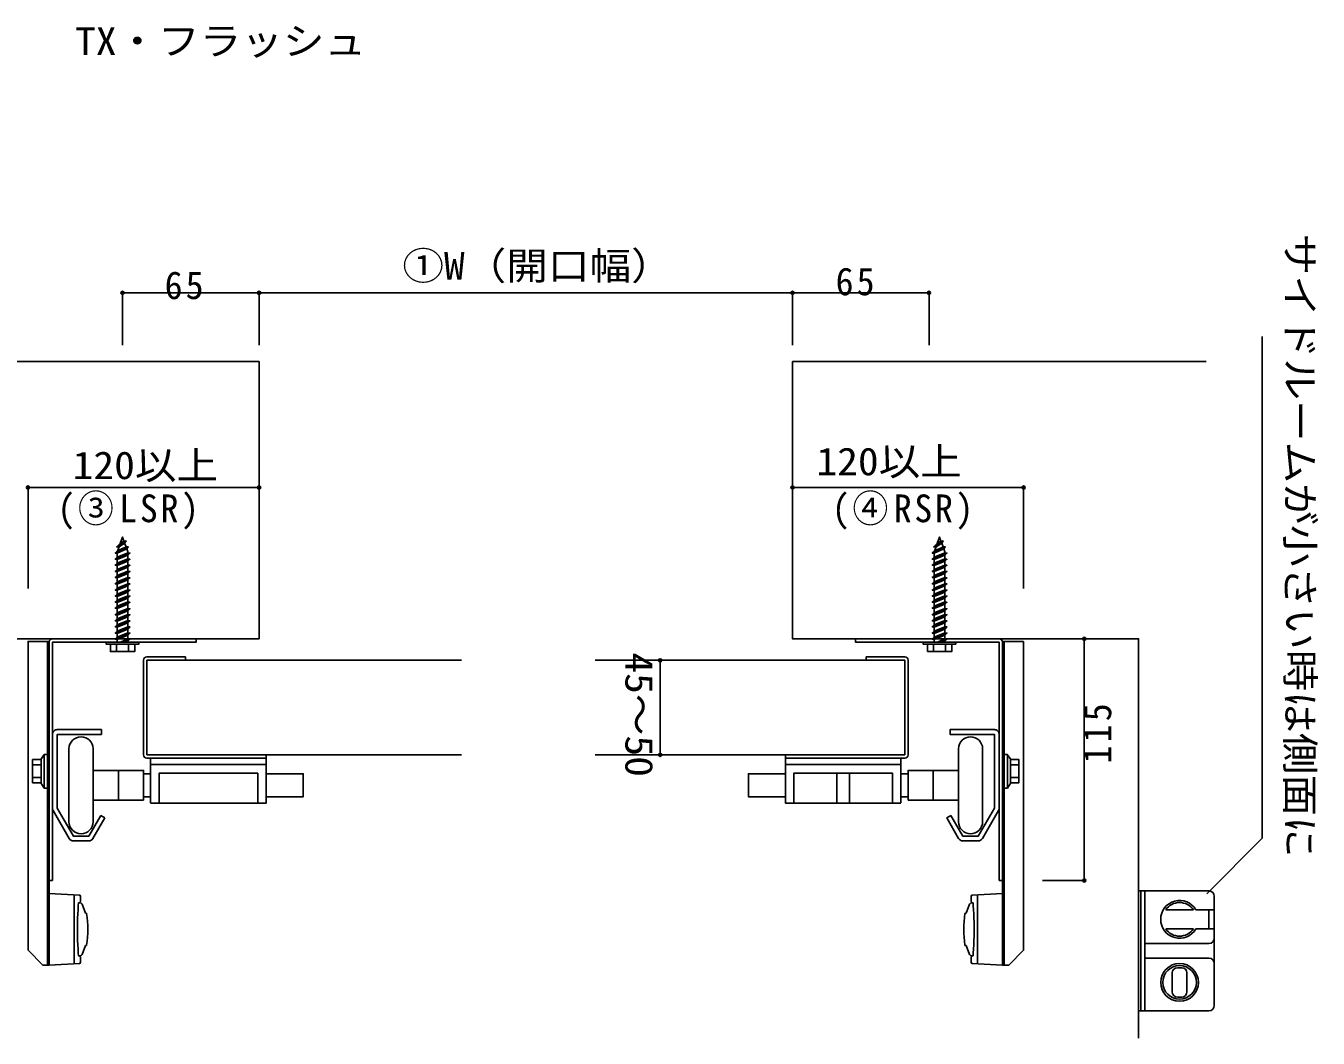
# Model space of a CAD drawing. Units: millimetres on the paper, enlarged 10 times, with parts at other scales. Extents: x -11000 to 565, y -4772 to 3349.
# Drawn here: x -1486 to 565, y -2723 to -1117 of the extents above; entities that cross this region are included whole.
import ezdxf
from ezdxf.enums import TextEntityAlignment as Align

# ---------------------------------------------------------------- set-up
doc = ezdxf.new("R2010")
doc.units = ezdxf.units.MM
doc.header["$LTSCALE"] = 10
doc.header["$PDMODE"] = 32
doc.header["$PDSIZE"] = 5
doc.layers.add('2-0', color=7, linetype='Continuous')
doc.styles.add('ＭＳ ゴシック', font='')
doc.styles.get('ＭＳ ゴシック').set_extended_font_data('MS Gothic')

msp = doc.modelspace()

# ---------------------------------------------------------------- linework, layer by layer
at = {"layer": '2-0'}
for p, q in [((-269.16, -1623.23), (-269.16, -1540.26)), ((-1115.47, -1649.17), (-1788.02, -1649.17)), ((-1115.47, -1649.17), (-1115.47, -2089.17)), ((387.07, -1649.17), (-269.16, -1649.17)), ((-1337.62, -1943.09), (-1341.31, -1943.5)), ((-1326.63, -1943.34), (-1328.78, -1937.32)), ((-41.27, -1943.09), (-44.96, -1943.5)), ((-30.29, -1943.34), (-32.44, -1937.32)), ((-1339.91, -1949.51), (-1343.84, -1953.17)), ((-1340.51, -1959.65), (-1343.84, -1962.84)), ((-1340.51, -1972.93), (-1323.84, -1966.02)), ((-43.57, -1949.51), (-47.49, -1953.17)), ((-44.16, -1959.65), (-47.49, -1962.84)), ((-44.16, -1972.93), (-27.49, -1966.02)), ((-1340.51, -1972.93), (-1343.84, -1972.5)), ((-1340.51, -1978.98), (-1343.84, -1982.17)), ((-1340.51, -1988.65), (-1343.84, -1991.84)), ((-1340.51, -1978.98), (-1340.51, -1972.93)), ((-1323.84, -1975.69), (-1323.84, -1981.75)), ((-44.16, -1972.93), (-47.49, -1972.5)), ((-44.16, -1978.98), (-47.49, -1982.17)), ((-44.16, -1988.65), (-47.49, -1991.84)), ((-44.16, -1978.98), (-44.16, -1972.93)), ((-27.49, -1975.69), (-27.49, -1981.75)), ((-1340.51, -1998.93), (-1340.51, -1992.26)), ((-1340.51, -2002.54), (-1340.51, -2008.6)), ((-1340.51, -2012.21), (-1323.84, -2005.3)), ((-44.16, -1998.93), (-44.16, -1992.26)), ((-44.16, -2002.54), (-44.16, -2008.6)), ((-44.16, -2012.21), (-27.49, -2005.3)), ((-1340.51, -2012.21), (-1343.84, -2011.78)), ((-1340.51, -2027.93), (-1343.84, -2031.12)), ((-1340.51, -2018.27), (-1340.51, -2012.21)), ((-1340.51, -2021.87), (-1340.51, -2027.93)), ((-1323.84, -2030.7), (-1323.84, -2024.64)), ((-44.16, -2012.21), (-47.49, -2011.78)), ((-44.16, -2027.93), (-47.49, -2031.12)), ((-44.16, -2018.27), (-44.16, -2012.21)), ((-44.16, -2021.87), (-44.16, -2027.93)), ((-27.49, -2030.7), (-27.49, -2024.64)), ((-1343.84, -2040.78), (-1320.51, -2031.12)), ((-1340.51, -2041.21), (-1340.51, -2047.88)), ((-1340.51, -2051.49), (-1323.84, -2044.59)), ((-44.16, -2041.21), (-44.16, -2047.88)), ((-44.16, -2051.49), (-27.49, -2044.59)), ((-1340.51, -2051.49), (-1343.84, -2051.07)), ((-1340.51, -2070.82), (-1343.84, -2070.4)), ((-1340.51, -2057.55), (-1340.51, -2051.49)), ((-1340.51, -2061.16), (-1340.51, -2067.22)), ((-1340.51, -2070.82), (-1323.84, -2063.92)), ((-1340.51, -2076.88), (-1340.51, -2070.82)), ((-44.16, -2051.49), (-47.49, -2051.07)), ((-44.16, -2070.82), (-47.49, -2070.4)), ((-44.16, -2057.55), (-44.16, -2051.49)), ((-44.16, -2061.16), (-44.16, -2067.22)), ((-44.16, -2070.82), (-27.49, -2063.92)), ((-44.16, -2076.88), (-44.16, -2070.82)), ((-1115.47, -2089.17), (-1788.02, -2089.17)), ((-1340.51, -2086.55), (-1343.84, -2089.73)), ((-1340.51, -2080.49), (-1340.51, -2086.55)), ((-1331.19, -2094.5), (-1320.51, -2089.73)), ((-1323.84, -2089.4), (-1323.84, -2083.25)), ((-44.16, -2086.55), (-47.49, -2089.73)), ((-44.16, -2080.49), (-44.16, -2086.55)), ((-34.84, -2094.5), (-24.16, -2089.73)), ((-27.49, -2089.4), (-27.49, -2083.25)), ((-1451.47, -2606.69), (-1451.47, -2093.35)), ((-1341.78, -2097.84), (-1341.78, -2109.5)), ((-1323.84, -2093.05), (-1327.1, -2094.5)), ((-1322.53, -2097.84), (-1322.53, -2109.5)), ((-55.05, -2097.84), (-55.05, -2109.5)), ((-45.43, -2109.5), (-45.43, -2097.84)), ((-27.49, -2093.05), (-30.75, -2094.5)), ((-26.19, -2097.84), (-26.19, -2109.5)), ((-9.99, -2097.84), (-9.99, -2094.5)), ((66.84, -2093.35), (66.84, -2606.69)), ((-1298.89, -2123.17), (-1298.89, -2273.13)), ((-1232.22, -2117.84), (-1293.56, -2117.84)), ((-1293.56, -2123.17), (-794.54, -2123.17)), ((-1232.22, -2117.84), (-1232.22, -2123.17)), ((-91.07, -2123.17), (-582.33, -2123.17)), ((-479.06, -2123.17), (-479.06, -2273.13)), ((-152.41, -2117.84), (-91.07, -2117.84)), ((-152.41, -2123.17), (-152.41, -2117.84)), ((-85.74, -2123.17), (-85.74, -2273.13)), ((-1456.4, -2272.48), (-1451.47, -2272.48)), ((-1417.13, -2263.48), (-1417.13, -2379.48)), ((-1378.79, -2263.48), (-1378.79, -2379.48)), ((-5.83, -2263.48), (-5.83, -2379.48)), ((32.5, -2263.48), (32.5, -2379.48)), ((71.77, -2272.48), (66.84, -2272.48)), ((-1461.47, -2289.15), (-1474.8, -2289.15)), ((-1461.47, -2317.48), (-1461.47, -2280.81)), ((-1287.54, -2288.71), (-1287.54, -2278.47)), ((-97.09, -2288.71), (-97.09, -2278.47)), ((76.84, -2317.48), (76.84, -2280.81)), ((76.84, -2289.15), (90.17, -2289.15)), ((-1474.8, -2309.15), (-1461.47, -2309.15)), ((-1338.79, -2345.15), (-1338.79, -2297.82)), ((-1298.79, -2303.15), (-1287.56, -2303.15)), ((-198.75, -2349.71), (-198.75, -2302.38)), ((-178.75, -2302.38), (-178.75, -2349.71)), ((-85.83, -2303.15), (-97.07, -2303.15)), ((-45.83, -2345.15), (-45.83, -2297.82)), ((90.17, -2309.15), (76.84, -2309.15)), ((-1378.79, -2345.15), (-1298.79, -2345.15)), ((-1287.56, -2339.82), (-1298.79, -2339.82)), ((-97.07, -2339.82), (-85.83, -2339.82)), ((-5.83, -2345.15), (-85.83, -2345.15)), ((-1416.84, -2405.98), (-1442.43, -2361.65)), ((-1360.13, -2373.15), (-1379.08, -2405.98)), ((-1366.77, -2369.32), (-1360.13, -2373.15)), ((32.21, -2405.98), (57.81, -2361.65)), ((-1385.72, -2409.82), (-1410.2, -2409.82)), ((1.09, -2409.82), (25.57, -2409.82)), ((-1400.38, -2496.04), (-1448.8, -2493.35)), ((-1408.8, -2495.58), (-1408.8, -2604.47)), ((-1398.8, -2504.78), (-1398.8, -2497.71)), ((14.17, -2504.78), (14.17, -2497.71)), ((15.75, -2496.04), (64.17, -2493.35)), ((24.17, -2495.58), (24.17, -2604.47)), ((280.02, -2489.17), (391.69, -2489.17)), ((283.36, -2489.17), (283.36, -2679.17)), ((290.02, -2679.17), (290.02, -2489.17)), ((322.98, -2519.17), (367.07, -2519.17)), ((371.01, -2519.17), (400.02, -2519.17)), ((391.69, -2519.17), (391.69, -2549.17)), ((367.07, -2549.17), (322.98, -2549.17)), ((400.02, -2549.17), (371.01, -2549.17)), ((391.69, -2572.5), (290.02, -2572.5)), ((-1402.14, -2591.93), (-1402.14, -2591.93)), ((-1398.8, -2602.33), (-1398.8, -2595.26)), ((14.17, -2602.33), (14.17, -2595.26)), ((17.51, -2591.93), (17.51, -2591.93)), ((290.02, -2595.84), (391.69, -2595.84)), ((333.36, -2619.17), (333.36, -2649.17)), ((348.36, -2610.84), (341.69, -2610.84)), ((356.69, -2649.17), (356.69, -2619.17)), ((341.69, -2657.5), (348.36, -2657.5)), ((280.02, -2679.17), (391.69, -2679.17))]:
    msp.add_line(p, q, dxfattribs=at)
for points in [[(-1332.14, -1623.23), (-1332.14, -1540.26), (-1115.47, -1540.26), (-1115.47, -1623.23)], [(-1115.47, -1540.26), (-269.16, -1540.26), (-52.49, -1540.26), (-52.49, -1623.23)], [(388.07, -2493.52), (475.97, -2405.62), (475.97, -1609.69)], [(-269.16, -1649.17), (-269.16, -2089.17), (280.02, -2089.17), (280.02, -2722.62)], [(-1482.14, -2009.2), (-1482.14, -1849.2), (-1115.47, -1849.2)], [(-269.16, -1849.2), (97.51, -1849.2), (97.51, -2009.2)], [(-1323.84, -1962.41), (-1323.84, -1956.35), (-1320.51, -1953.17), (-1323.99, -1952.81), (-1340.51, -1959.65), (-1340.51, -1953.46), (-1343.84, -1953.17), (-1323.04, -1943.5), (-1325.51, -1946.49), (-1340.51, -1953.46)], [(-1340.51, -1951.17), (-1337.62, -1943.09), (-1328.78, -1937.32), (-1326.49, -1933.84), (-1341.31, -1943.5), (-1335.77, -1937.9), (-1329.94, -1934.09), (-1326.49, -1933.84)], [(-1339.91, -1949.51), (-1326.65, -1943.34), (-1323.04, -1943.5)], [(-1329.94, -1934.09), (-1332.17, -1927.84), (-1335.77, -1937.9)], [(-1325.51, -1946.49), (-1323.84, -1951.17), (-1323.84, -1952.81)], [(-27.49, -1962.41), (-27.49, -1956.35), (-24.16, -1953.17), (-27.64, -1952.81), (-44.16, -1959.65), (-44.16, -1953.46), (-47.49, -1953.17), (-26.69, -1943.5), (-29.16, -1946.49), (-44.16, -1953.46)], [(-44.16, -1951.17), (-41.27, -1943.09), (-32.44, -1937.32), (-30.14, -1933.84), (-44.96, -1943.5), (-39.42, -1937.9), (-33.59, -1934.09), (-30.14, -1933.84)], [(-43.57, -1949.51), (-30.3, -1943.34), (-26.69, -1943.5)], [(-33.59, -1934.09), (-35.83, -1927.84), (-39.42, -1937.9)], [(-29.16, -1946.49), (-27.49, -1951.17), (-27.49, -1952.81)], [(-1340.51, -1963.26), (-1343.84, -1962.84), (-1320.51, -1953.17)], [(-1323.84, -1972.08), (-1323.84, -1966.02), (-1320.51, -1962.84), (-1343.84, -1972.5), (-1340.51, -1969.32), (-1323.84, -1962.41), (-1320.51, -1962.84)], [(-1323.84, -1956.35), (-1340.51, -1963.26), (-1340.51, -1969.32)], [(-44.16, -1963.26), (-47.49, -1962.84), (-24.16, -1953.17)], [(-27.49, -1972.08), (-27.49, -1966.02), (-24.16, -1962.84), (-47.49, -1972.5), (-44.16, -1969.32), (-27.49, -1962.41), (-24.16, -1962.84)], [(-27.49, -1956.35), (-44.16, -1963.26), (-44.16, -1969.32)], [(-1323.84, -1991.5), (-1323.84, -1985.35), (-1320.51, -1982.17), (-1323.84, -1981.75), (-1340.51, -1988.65), (-1340.51, -1982.59), (-1343.84, -1982.17), (-1320.51, -1972.5), (-1323.84, -1975.69), (-1340.51, -1982.59)], [(-1323.84, -1985.35), (-1340.51, -1992.26), (-1343.84, -1991.84), (-1320.51, -1982.17)], [(-1340.51, -1978.98), (-1323.84, -1972.08), (-1320.51, -1972.5)], [(-27.49, -1991.5), (-27.49, -1985.35), (-24.16, -1982.17), (-27.49, -1981.75), (-44.16, -1988.65), (-44.16, -1982.59), (-47.49, -1982.17), (-24.16, -1972.5), (-27.49, -1975.69), (-44.16, -1982.59)], [(-27.49, -1985.35), (-44.16, -1992.26), (-47.49, -1991.84), (-24.16, -1982.17)], [(-44.16, -1978.98), (-27.49, -1972.08), (-24.16, -1972.5)], [(-1323.84, -2001.7), (-1323.84, -1995.64), (-1320.51, -1992.45), (-1343.84, -2002.12), (-1340.51, -1998.93), (-1323.99, -1992.09), (-1320.51, -1992.45)], [(-1323.84, -1995.64), (-1340.51, -2002.54), (-1343.84, -2002.12)], [(-1323.84, -2011.36), (-1323.84, -2005.3), (-1320.51, -2002.12), (-1343.84, -2011.78), (-1340.51, -2008.6), (-1323.84, -2001.7), (-1320.51, -2002.12)], [(-27.49, -2001.7), (-27.49, -1995.64), (-24.16, -1992.45), (-47.49, -2002.12), (-44.16, -1998.93), (-27.64, -1992.09), (-24.16, -1992.45)], [(-27.49, -1995.64), (-44.16, -2002.54), (-47.49, -2002.12)], [(-27.49, -2011.36), (-27.49, -2005.3), (-24.16, -2002.12), (-47.49, -2011.78), (-44.16, -2008.6), (-27.49, -2001.7), (-24.16, -2002.12)], [(-1323.84, -2021.03), (-1323.84, -2014.97), (-1320.51, -2011.78), (-1343.84, -2021.45), (-1340.51, -2018.27), (-1323.84, -2011.36), (-1320.51, -2011.78)], [(-1323.84, -2014.97), (-1340.51, -2021.87), (-1343.84, -2021.45)], [(-1323.84, -2040.45), (-1323.84, -2034.3), (-1320.51, -2031.12), (-1323.84, -2030.7), (-1340.51, -2037.6), (-1340.51, -2031.54), (-1343.84, -2031.12), (-1320.51, -2021.45), (-1323.84, -2024.64), (-1340.51, -2031.54)], [(-1340.51, -2027.93), (-1323.84, -2021.03), (-1320.51, -2021.45)], [(-27.49, -2021.03), (-27.49, -2014.97), (-24.16, -2011.78), (-47.49, -2021.45), (-44.16, -2018.27), (-27.49, -2011.36), (-24.16, -2011.78)], [(-27.49, -2014.97), (-44.16, -2021.87), (-47.49, -2021.45)], [(-27.49, -2040.45), (-27.49, -2034.3), (-24.16, -2031.12), (-27.49, -2030.7), (-44.16, -2037.6), (-44.16, -2031.54), (-47.49, -2031.12), (-24.16, -2021.45), (-27.49, -2024.64), (-44.16, -2031.54)], [(-44.16, -2027.93), (-27.49, -2021.03), (-24.16, -2021.45)], [(-1323.84, -2034.3), (-1340.51, -2041.21), (-1343.84, -2040.78), (-1340.51, -2037.6)], [(-1323.84, -2050.64), (-1323.84, -2044.59), (-1320.51, -2041.4), (-1343.84, -2051.07), (-1340.51, -2047.88), (-1323.99, -2041.04), (-1320.51, -2041.4)], [(-44.16, -2037.6), (-47.49, -2040.78), (-24.16, -2031.12)], [(-27.49, -2034.3), (-44.16, -2041.21), (-47.49, -2040.78)], [(-27.49, -2050.64), (-27.49, -2044.59), (-24.16, -2041.4), (-47.49, -2051.07), (-44.16, -2047.88), (-27.64, -2041.04), (-24.16, -2041.4)], [(-1323.84, -2060.31), (-1323.84, -2054.25), (-1320.51, -2051.07), (-1343.84, -2060.73), (-1340.51, -2057.55), (-1323.84, -2050.64), (-1320.51, -2051.07)], [(-1323.84, -2054.25), (-1340.51, -2061.16), (-1343.84, -2060.73)], [(-1323.84, -2069.98), (-1323.84, -2063.92), (-1320.51, -2060.73), (-1343.84, -2070.4), (-1340.51, -2067.22), (-1323.84, -2060.31), (-1320.51, -2060.73)], [(-1323.84, -2079.64), (-1323.84, -2073.59), (-1320.51, -2070.4), (-1343.84, -2080.07), (-1340.51, -2076.88), (-1323.84, -2069.98), (-1320.51, -2070.4)], [(-27.49, -2060.31), (-27.49, -2054.25), (-24.16, -2051.07), (-47.49, -2060.73), (-44.16, -2057.55), (-27.49, -2050.64), (-24.16, -2051.07)], [(-27.49, -2054.25), (-44.16, -2061.16), (-47.49, -2060.73)], [(-27.49, -2069.98), (-27.49, -2063.92), (-24.16, -2060.73), (-47.49, -2070.4), (-44.16, -2067.22), (-27.49, -2060.31), (-24.16, -2060.73)], [(-27.49, -2079.64), (-27.49, -2073.59), (-24.16, -2070.4), (-47.49, -2080.07), (-44.16, -2076.88), (-27.49, -2069.98), (-24.16, -2070.4)], [(-1448.8, -2472.5), (-1443.47, -2472.5), (-1443.47, -2094.5), (-1215.47, -2094.5), (-1215.47, -2089.17)], [(-1323.84, -2073.59), (-1340.51, -2080.49), (-1343.84, -2080.07)], [(-1340.51, -2094.5), (-1340.51, -2090.16), (-1343.84, -2089.73), (-1320.51, -2080.07), (-1323.84, -2083.25), (-1340.51, -2090.16)], [(-1340.51, -2086.55), (-1323.84, -2079.64), (-1320.51, -2080.07)], [(-1335.28, -2094.5), (-1323.84, -2089.4), (-1320.51, -2089.73), (-1323.84, -2093.05), (-1323.84, -2094.5)], [(64.17, -2472.5), (58.84, -2472.5), (58.84, -2094.5), (-169.16, -2094.5), (-169.16, -2089.17)], [(-27.49, -2073.59), (-44.16, -2080.49), (-47.49, -2080.07)], [(-44.16, -2094.5), (-44.16, -2090.16), (-47.49, -2089.73), (-24.16, -2080.07), (-27.49, -2083.25), (-44.16, -2090.16)], [(-44.16, -2086.55), (-27.49, -2079.64), (-24.16, -2080.07)], [(-38.94, -2094.5), (-27.49, -2089.4), (-24.16, -2089.73), (-27.49, -2093.05), (-27.49, -2094.5)], [(193.78, -2089.17), (193.78, -2472.5), (127.58, -2472.5)], [(-1482.14, -2583.12), (-1482.14, -2093.35), (-1448.8, -2093.35), (-1448.8, -2606.69), (-1400.38, -2604)], [(-1358.01, -2094.5), (-1358.01, -2097.84), (-1306.34, -2097.84), (-1306.34, -2094.5)], [(-1312.91, -2097.84), (-1312.91, -2109.5), (-1351.4, -2109.5), (-1351.4, -2097.84)], [(-9.99, -2097.84), (-61.66, -2097.84), (-61.66, -2094.5)], [(-55.05, -2109.5), (-16.56, -2109.5), (-16.56, -2097.84)], [(97.51, -2093.35), (64.17, -2093.35), (64.17, -2606.69), (15.75, -2604)], [(64.17, -2606.69), (73.94, -2606.69), (97.51, -2583.12), (97.51, -2093.35)], [(-794.54, -2273.13), (-1293.56, -2273.13), (-1293.56, -2123.17)], [(-582.33, -2273.13), (-91.07, -2273.13), (-91.07, -2123.17)], [(-1366.77, -2369.32), (-1385.72, -2402.15), (-1410.2, -2402.15), (-1435.79, -2357.82), (-1435.79, -2240.82), (-1365.56, -2240.82), (-1365.56, -2233.15), (-1435.79, -2233.15)], [(-17.86, -2369.32), (1.09, -2402.15), (25.57, -2402.15), (51.17, -2357.82), (51.17, -2240.82), (-19.07, -2240.82), (-19.07, -2233.15), (51.17, -2233.15)], [(-1456.31, -2272.5), (-1461.64, -2280.81), (-1474.8, -2280.81), (-1474.8, -2317.48), (-1461.64, -2317.48), (-1456.47, -2325.81)], [(-1451.47, -2325.81), (-1456.47, -2325.81), (-1456.47, -2272.48)], [(-1293.56, -2278.47), (-1104.22, -2278.47), (-1104.22, -2273.13)], [(-91.07, -2278.47), (-280.41, -2278.47), (-280.41, -2273.13)], [(66.84, -2325.81), (71.84, -2325.81), (71.84, -2272.48)], [(71.68, -2272.5), (77.02, -2280.81), (90.17, -2280.81), (90.17, -2317.48), (77.02, -2317.48), (71.84, -2325.81)], [(-1104.21, -2278.47), (-1104.21, -2288.71), (-1104.21, -2349.71), (-1117.54, -2349.71), (-1274.21, -2349.71), (-1287.54, -2349.71)], [(-1287.54, -2349.38), (-1287.54, -2288.71), (-1104.22, -2288.71)], [(-280.42, -2278.47), (-280.42, -2288.71), (-280.42, -2349.71), (-267.09, -2349.71), (-110.42, -2349.71), (-97.09, -2349.71)], [(-97.09, -2349.38), (-97.09, -2288.71), (-280.41, -2288.71)], [(-1298.79, -2345.15), (-1298.79, -2317.04), (-1298.79, -2297.82), (-1378.37, -2297.82)], [(-1117.54, -2349.71), (-1117.54, -2302.38), (-1274.21, -2302.38), (-1274.21, -2349.71)], [(-1104.22, -2303.15), (-1045.46, -2303.15), (-1045.46, -2339.82), (-1104.22, -2339.82)], [(-280.41, -2303.15), (-339.17, -2303.15), (-339.17, -2339.82), (-280.41, -2339.82)], [(-267.09, -2349.71), (-267.09, -2302.38), (-110.42, -2302.38), (-110.42, -2349.71)], [(-85.83, -2345.15), (-85.83, -2317.04), (-85.83, -2297.82), (-6.26, -2297.82)], [(-5.55, -2405.98), (-24.5, -2373.15), (-17.86, -2369.32)], [(400.02, -2670.84), (400.02, -2604.17), (400.02, -2564.17), (400.02, -2497.5)], [(-1399.42, -2591.93), (-1402.14, -2591.93), (-1402.37, -2587.98), (-1402.76, -2581.18), (-1403.12, -2574.38), (-1403.42, -2567.57), (-1403.65, -2560.77), (-1403.78, -2553.97), (-1403.8, -2550.02), (-1403.78, -2546.08), (-1403.65, -2539.27), (-1403.43, -2532.47), (-1403.12, -2525.67), (-1402.77, -2518.86), (-1402.38, -2512.06), (-1402.14, -2508.11), (-1399.85, -2508.11)], [(-1389.81, -2524.19), (-1390.81, -2524.19), (-1396.42, -2509.98)], [(5.18, -2524.19), (6.18, -2524.19), (11.79, -2509.98)], [(14.79, -2591.93), (17.51, -2591.93), (17.74, -2587.98), (18.13, -2581.18), (18.49, -2574.38), (18.8, -2567.57), (19.02, -2560.77), (19.15, -2553.97), (19.17, -2550.02), (19.15, -2546.08), (19.02, -2539.27), (18.8, -2532.47), (18.5, -2525.67), (18.14, -2518.86), (17.75, -2512.06), (17.51, -2508.11), (15.22, -2508.11)], [(-1448.8, -2606.69), (-1458.57, -2606.69), (-1482.14, -2583.12)], [(-1396.42, -2590.06), (-1390.81, -2575.85), (-1389.81, -2575.85)], [(11.79, -2590.06), (6.18, -2575.85), (5.18, -2575.85)]]:
    msp.add_lwpolyline(points, dxfattribs=at)
for radius in [30, 26.67]:
    msp.add_circle((345.02, -2634.17), radius, dxfattribs=at)
for centre, radius, start, end in [((-1443.47, -2094.5), 5.33, 90, 180), ((58.84, -2094.5), 5.33, 0, 90), ((-1293.56, -2123.17), 5.33, 90, 180), ((-91.07, -2123.17), 5.33, 0, 90), ((-1435.79, -2240.82), 7.67, 90, 180.00002), ((51.17, -2240.82), 7.67, 359.99998, 90), ((-1397.96, -2263.72), 19.17, 0.71635, 179.28363), ((13.33, -2263.72), 19.17, 0.71637, 179.28365), ((-1293.56, -2273.13), 5.33, 180, 270), ((-91.07, -2273.13), 5.33, 270, 0), ((-1435.79, -2357.82), 7.67, 180.00002, 209.99667), ((51.17, -2357.82), 7.67, 330.00333, 359.99998), ((-1397.96, -2379.29), 19.17, 180.57027, 359.42975), ((13.33, -2379.29), 19.17, 180.57025, 359.42973), ((-1410.2, -2402.15), 7.67, 209.99666, 270), ((-1385.72, -2402.15), 7.67, 270.00002, 330.00334), ((1.09, -2402.15), 7.67, 209.99666, 269.99998), ((25.57, -2402.15), 7.67, 270, 330.00334), ((-1400.47, -2497.71), 1.67, 0, 86.82017), ((15.84, -2497.71), 1.67, 93.17983, 180), ((391.69, -2497.5), 8.33, 0, 90), ((-1402.14, -2504.78), 3.33, 270, 0), ((-1399.42, -2511.45), 3.33, 26.09212, 97.37984), ((14.79, -2511.45), 3.33, 82.62016, 153.90788), ((17.51, -2504.78), 3.33, 180, 270), ((345.02, -2534.17), 30, 30, 330), ((345.02, -2534.17), 26.67, 34.22887, 145.77113), ((-1389.81, -2524.85), 0.667, 0, 90), ((-1546.06, -2550.02), 158.93, 350.88873, 9.11127), ((161.44, -2550.02), 158.93, 170.88873, 189.11127), ((5.18, -2524.85), 0.667, 90, 180), ((345.02, -2534.17), 26.67, 214.22887, 325.77113), ((-1389.81, -2575.19), 0.667, 270, 0), ((5.18, -2575.19), 0.667, 180, 270), ((391.69, -2564.17), 8.33, 270, 0), ((-1402.14, -2595.26), 3.33, 0, 90), ((-1400.47, -2602.33), 1.67, 273.17983, 0), ((-1399.42, -2588.6), 3.33, 270, 333.90788), ((14.79, -2588.6), 3.33, 206.09212, 270), ((15.84, -2602.33), 1.67, 180, 266.82017), ((17.51, -2595.26), 3.33, 90, 180), ((391.69, -2604.17), 8.33, 0, 90), ((341.69, -2619.17), 8.33, 90, 180), ((348.36, -2619.17), 8.33, 0, 90), ((341.69, -2649.17), 8.33, 180, 270), ((348.36, -2649.17), 8.33, 270, 0), ((391.69, -2670.84), 8.33, 270, 0)]:
    msp.add_arc(centre, radius, start, end, dxfattribs=at)
for p in [(-1332.14, -1540.26), (-1115.47, -1540.26), (-269.16, -1540.26), (-52.49, -1540.26), (-1482.14, -1849.2), (-1115.47, -1849.2), (-269.16, -1849.2), (97.51, -1849.2), (193.78, -2089.17), (-479.06, -2123.17), (-479.06, -2273.13), (193.78, -2472.5)]:
    msp.add_point(p, dxfattribs=at)

# ---------------------------------------------------------------- texts
at = {"layer": '2-0', "color": 3, "style": 'ＭＳ ゴシック', "width": 1.1}
for s, p in [('TX・フラッシュ', (-1407.52, -1176.09)), ('①W（開口幅）', (-888.14, -1532.68)), ('120以上', (-231.15, -1842.92)), ('120以上', (-1411.31, -1849.01))]:
    msp.add_text(s, height=43.99, dxfattribs=at).set_placement(p, align=Align.BOTTOM_LEFT)
for s, p in [('サイドルームが小さい時は側面に', (500.94, -1446.37)), ('45～50', (-547.48, -2110.59))]:
    msp.add_text(s, height=43.99, rotation=270, dxfattribs=at).set_placement(p, align=Align.BOTTOM_LEFT)
at = {"layer": '2-0', "color": 3, "char_height": 43.99, "attachment_point": 7, "style": 'ＭＳ ゴシック'}
for s, insert in [('\\T1.17;\\W0.95;65', (-1265.31, -1550.93)), ('\\T1.17;\\W0.95;65', (-200.73, -1544.84)), ('\\T1.15;\\W0.95;(③LSR)', (-1435.64, -1915.92)), ('\\T1.15;\\W0.95;(④RSR)', (-206.81, -1915.92))]:
    msp.add_mtext(s, dxfattribs=dict(at, insert=insert))
at = {"layer": '2-0', "color": 3, "insert": (237.27, -2287.01), "char_height": 43.99, "attachment_point": 7, "rotation": 90, "style": 'ＭＳ ゴシック'}
msp.add_mtext('\\T1.18;\\W0.95;115', dxfattribs=at)

doc.saveas('drawing.dxf')
